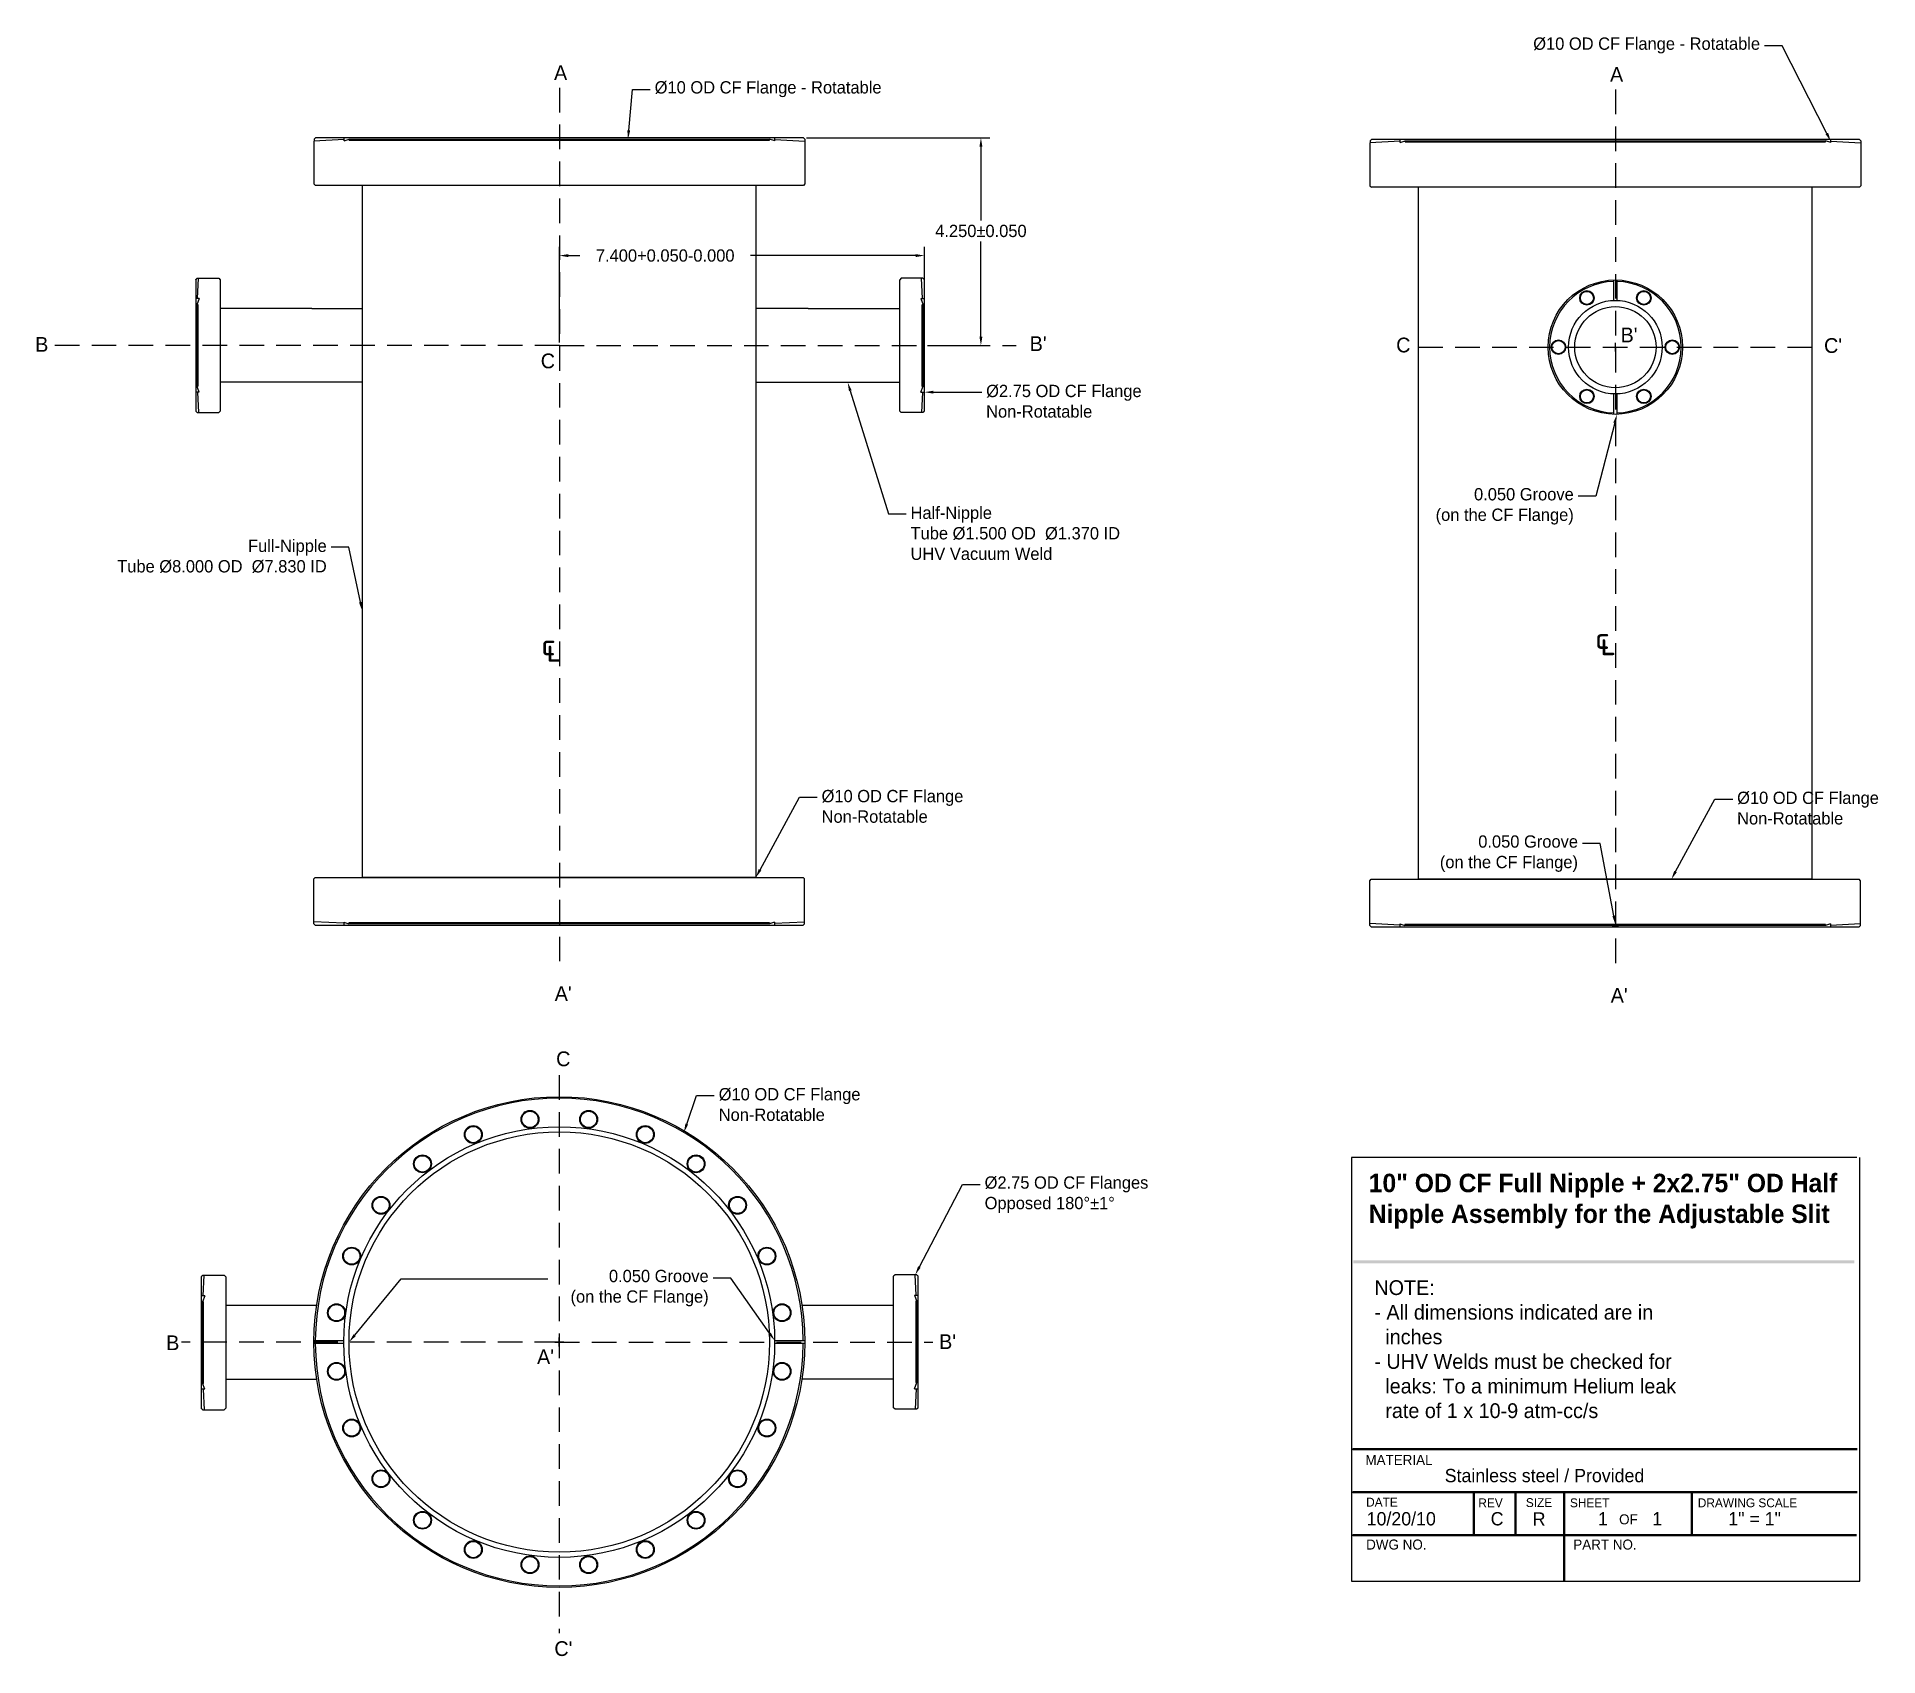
# Model space of a CAD drawing. Header units: inches. Extents: x 56.3 to 93.7, y -4.6 to 28.3.
import ezdxf
from ezdxf import colors
from ezdxf.entities.mleader import LeaderData, LeaderLine
from ezdxf.enums import TextEntityAlignment as Align
from ezdxf.math import Vec2, Vec3

# ---------------------------------------------------------------- set-up
doc = ezdxf.new("R2010")
doc.units = ezdxf.units.IN
doc.header["$MEASUREMENT"] = 0
doc.linetypes.add('DASHED', pattern=[0.75, 0.5, -0.25])
doc.layers.add('BORDER', color=7, linetype='Continuous')
doc.layers.add('D1', color=7, linetype='Continuous')
doc.dimstyles.get("Standard").update_dxf_attribs({"dimtxt": 0.18, "dimasz": 0.18, "dimexe": 0.18, "dimexo": 0.0625, "dimgap": 0.09, "dimtad": 0, "dimtih": 1, "dimtoh": 1, "dimdec": 4, "dimzin": 0, "dimdsep": 46, "dimtxsty": 'Standard', "dimcen": 0.09, "dimadec": 0, "dimazin": 0, "dimtfac": 1, "dimtdec": 4, "dimtofl": 0, "dimtmove": 0, "dimatfit": 3, "dimfxl": 1, "dimtolj": 1, "dimtzin": 0, "dimarcsym": 0})

# ---------------------------------------------------------------- blocks, each defined once
blk = doc.blocks.new('2.75_side')
at = {"color": 7, "linetype": 'Continuous'}
for p, q in [((73.85, 25.988), (73.85, 23.319)), ((73.88, 26.019), (73.909, 26.019)), ((73.888, 25.605), (73.91, 26.019)), ((73.91, 26.019), (74.32, 26.019)), ((74.32, 26.019), (74.35, 25.989)), ((74.35, 25.989), (74.35, 23.319)), ((73.888, 25.604), (73.85, 25.604)), ((73.922, 25.605), (73.876, 25.479)), ((73.876, 23.829), (73.876, 25.479)), ((73.9, 25.479), (73.876, 25.479)), ((73.922, 25.605), (73.888, 25.605)), ((73.9, 23.829), (73.9, 25.479)), ((73.888, 23.703), (73.85, 23.703)), ((73.9, 23.829), (73.876, 23.829)), ((73.922, 23.703), (73.876, 23.829)), ((73.922, 23.703), (73.888, 23.703)), ((73.888, 23.703), (73.91, 23.289)), ((73.88, 23.289), (73.909, 23.289)), ((73.91, 23.289), (74.32, 23.289)), ((74.32, 23.289), (74.35, 23.319))]:
    blk.add_line(p, q, dxfattribs=at)
at = {"color": 2, "linetype": 'Continuous'}
for p, q in [((73.909, 26.016), (73.913, 26.019)), ((73.881, 23.814), (73.897, 23.829))]:
    blk.add_line(p, q, dxfattribs=at)
at = {"color": 0}
for p, q in [((76.21, 25.404), (74.35, 25.404)), ((76.21, 23.904), (74.35, 23.904))]:
    blk.add_line(p, q, dxfattribs=at)
at = {"color": 7, "linetype": 'Continuous'}
for points in [[(73.85, 25.988), (73.86, 25.998), (73.87, 26.008), (73.88, 26.019)], [(73.88, 23.289), (73.87, 23.299), (73.86, 23.309), (73.85, 23.319)]]:
    blk.add_spline(points, degree=3, dxfattribs=at)
blk = doc.blocks.new('10in')
at = {"color": 7, "linetype": 'Continuous'}
for p, q in [((79.76, 27.298), (79.79, 27.328)), ((79.79, 27.328), (79.83, 27.328)), ((79.798, 26.718), (79.83, 27.328)), ((79.83, 27.328), (80.7, 27.328)), ((80.7, 27.328), (80.73, 27.298)), ((79.76, 27.298), (79.76, 17.389)), ((80.73, 27.298), (80.73, 17.388)), ((79.798, 26.718), (79.76, 26.718)), ((79.824, 26.718), (79.786, 26.613)), ((79.786, 18.073), (79.786, 26.613)), ((79.81, 26.613), (79.786, 26.613)), ((79.824, 26.718), (79.798, 26.718)), ((79.81, 18.073), (79.81, 26.613)), ((79.798, 17.969), (79.76, 17.969)), ((79.81, 18.073), (79.786, 18.073)), ((79.824, 17.968), (79.786, 18.073)), ((79.824, 17.968), (79.798, 17.968)), ((79.798, 17.968), (79.83, 17.358)), ((79.79, 17.359), (79.76, 17.389)), ((79.79, 17.359), (79.83, 17.359)), ((79.83, 17.358), (80.7, 17.358)), ((80.7, 17.358), (80.73, 17.388))]:
    blk.add_line(p, q, dxfattribs=at)
blk = doc.blocks.new('2.75')
at = {"color": 7, "linetype": 'Continuous'}
for p, q in [((98.03, 23.05), (98.03, 23.464)), ((98.093, 23.464), (98.093, 23.05)), ((98.03, 20.734), (98.03, 21.149)), ((98.093, 21.149), (98.093, 20.734))]:
    blk.add_line(p, q, dxfattribs=at)
at = {"color": 0}
for p, q in [((97.971, 22.099), (98.151, 22.099)), ((98.061, 22.009), (98.061, 22.189))]:
    blk.add_line(p, q, dxfattribs=at)
at = {"color": 7, "linetype": 'Continuous'}
for centre, radius in [((98.061, 22.099), 1.365), ((97.483, 23.1), 0.147), ((97.483, 23.1), 0.133), ((98.639, 23.1), 0.147), ((98.639, 23.1), 0.133), ((98.061, 22.099), 0.951), ((98.061, 22.099), 0.825), ((96.905, 22.099), 0.147), ((96.905, 22.099), 0.133), ((99.217, 22.099), 0.147), ((99.217, 22.099), 0.133), ((97.483, 21.098), 0.147), ((97.483, 21.098), 0.133), ((98.639, 21.098), 0.147), ((98.639, 21.098), 0.133)]:
    blk.add_circle(centre, radius, dxfattribs=at)
for start, end in [(91.3413, 268.6587), (271.3413, 88.6587)]:
    blk.add_arc((98.061, 22.099), 1.335, start, end, dxfattribs=at)
blk = doc.blocks.new('10.0')
at = {"color": 7, "linetype": 'Continuous'}
for p, q in [((46.986, 12.844), (47.596, 12.844)), ((47.596, 12.781), (46.986, 12.781)), ((56.346, 12.844), (56.956, 12.844)), ((56.956, 12.781), (56.346, 12.781))]:
    blk.add_line(p, q, dxfattribs=at)
at = {"color": 0}
for p, q in [((52.061, 12.812), (51.881, 12.812)), ((51.971, 12.722), (51.971, 12.902))]:
    blk.add_line(p, q, dxfattribs=at)
at = {"color": 7, "linetype": 'Continuous'}
for centre, radius in [((51.971, 12.812), 4.985), ((50.225, 17.029), 0.181), ((51.376, 17.337), 0.181), ((51.376, 17.337), 0.166), ((52.567, 17.337), 0.181), ((52.567, 17.337), 0.166), ((53.718, 17.029), 0.181), ((51.971, 12.812), 4.375), ((51.971, 12.812), 4.27), ((50.225, 17.029), 0.166), ((53.718, 17.029), 0.166), ((49.193, 16.433), 0.181), ((49.193, 16.433), 0.166), ((54.75, 16.433), 0.181), ((54.75, 16.433), 0.166), ((48.35, 15.591), 0.181), ((48.35, 15.591), 0.166), ((55.592, 15.591), 0.181), ((55.592, 15.591), 0.166), ((47.755, 14.559), 0.181), ((47.755, 14.559), 0.166), ((56.188, 14.559), 0.181), ((56.188, 14.559), 0.166), ((47.446, 13.408), 0.181), ((47.446, 13.408), 0.166), ((56.496, 13.408), 0.181), ((56.496, 13.408), 0.166), ((47.446, 12.217), 0.181), ((47.446, 12.217), 0.166), ((56.496, 12.217), 0.181), ((56.496, 12.217), 0.166), ((47.755, 11.066), 0.181), ((47.755, 11.066), 0.166), ((56.188, 11.066), 0.181), ((56.188, 11.066), 0.166), ((48.35, 10.034), 0.181), ((48.35, 10.034), 0.166), ((55.592, 10.034), 0.181), ((55.592, 10.034), 0.166), ((49.193, 9.191), 0.181), ((49.193, 9.191), 0.166), ((54.75, 9.191), 0.181), ((54.75, 9.191), 0.166), ((50.225, 8.596), 0.181), ((50.225, 8.596), 0.166), ((53.718, 8.596), 0.181), ((53.718, 8.596), 0.166), ((51.376, 8.287), 0.181), ((51.376, 8.287), 0.166), ((52.567, 8.287), 0.181), ((52.567, 8.287), 0.166)]:
    blk.add_circle(centre, radius, dxfattribs=at)
for start, end in [(0.3614, 179.6386), (180.3614, 359.6386)]:
    blk.add_arc((51.971, 12.812), 4.955, start, end, dxfattribs=at)
blk = doc.blocks.new('*D31')
at = {"color": 0, "lineweight": -2}
for p, q in [((71.916, 26.215), (75.64, 26.215)), ((75.46, 26.035), (75.46, 24.535)), ((75.46, 22.174), (75.46, 24.105)), ((74.375, 21.994), (75.64, 21.994))]:
    blk.add_line(p, q, dxfattribs=at)
at = {"color": 0}
for points in [[(75.43, 26.035), (75.49, 26.035), (75.46, 26.215)], [(75.43, 22.174), (75.49, 22.174), (75.46, 21.994)]]:
    blk.add_solid(points, dxfattribs=at)
at = {"layer": 'DEFPOINTS', "color": 0}
for p in [(71.853, 26.215), (75.46, 26.215), (74.313, 21.994)]:
    blk.add_point(p, dxfattribs=at)
at = {"color": 0, "insert": (75.46, 24.32), "char_height": 0.18, "attachment_point": 5}
blk.add_mtext('\\A1;{\\H1.3889x;4.250%%P0.050}', dxfattribs=at)
blk = doc.blocks.new('*D32')
at = {"color": 0, "lineweight": -2}
for p, q in [((66.898, 22.057), (66.898, 24)), ((74.313, 22.057), (74.313, 24)), ((67.078, 23.82), (67.311, 23.82)), ((74.133, 23.82), (70.782, 23.82))]:
    blk.add_line(p, q, dxfattribs=at)
at = {"color": 0}
for points in [[(67.078, 23.85), (67.078, 23.79), (66.898, 23.82)], [(74.133, 23.85), (74.133, 23.79), (74.313, 23.82)]]:
    blk.add_solid(points, dxfattribs=at)
at = {"layer": 'DEFPOINTS', "color": 0}
for p in [(74.313, 23.82), (66.898, 21.994), (74.313, 21.994)]:
    blk.add_point(p, dxfattribs=at)
at = {"color": 0, "insert": (69.047, 23.82), "char_height": 0.18, "attachment_point": 5}
blk.add_mtext('\\A1;{\\H1.3889x;7.400+0.050-0.000}', dxfattribs=at)

msp = doc.modelspace()

# ---------------------------------------------------------------- linework, layer by layer
at = {"color": 0, "linetype": 'DASHED'}
for p, q in [((66.89828, 27.23079), (66.89828, 9.23079)), ((88.3478, 27.1954), (88.3478, 9.1954)), ((66.89828, 21.99435), (56.64782, 21.99435)), ((66.89828, 21.99435), (76.17812, 21.99435)), ((84.34321, 21.95967), (92.33664, 21.95967)), ((66.89554, 7.16669), (66.89554, -4.16908)), ((66.89554, 1.74415), (59.22124, 1.74415)), ((66.80554, 1.74415), (74.48537, 1.74415))]:
    msp.add_line(p, q, dxfattribs=at)
at = {"color": 0}
for p, q in [((62.89369, 25.24435), (62.89369, 11.18155)), ((70.88711, 25.24435), (70.88711, 11.18155)), ((84.34321, 25.20896), (84.34321, 11.14616)), ((92.33664, 25.20896), (92.33664, 11.14616)), ((70.88711, 11.18155), (62.89369, 11.18155)), ((92.33664, 11.14616), (84.34321, 11.14616)), ((88.2978, 10.17878), (88.2978, 10.22878)), ((88.2978, 10.22878), (88.3978, 10.22878)), ((88.3978, 10.17878), (88.2978, 10.17878)), ((88.3478, 10.17878), (88.3478, 10.22878)), ((88.3478, 10.22878), (88.3978, 10.22878)), ((88.3978, 10.22878), (88.3978, 10.17878)), ((93.24932, 5.49686), (82.98628, 5.49686)), ((82.98628, 5.49686), (82.98628, -3.11185)), ((93.24932, 5.49686), (82.98628, 5.49686)), ((82.98628, 5.49686), (82.98628, -3.11185)), ((93.31015, -3.11185), (93.31015, 5.49686)), ((93.31015, -3.11185), (93.31015, 5.49686)), ((82.98628, -3.11185), (93.31015, -3.11185)), ((82.98628, -3.11185), (93.31015, -3.11185))]:
    msp.add_line(p, q, dxfattribs=at)
for p, q in [((70.88711, 25.24435), (70.88711, 22.74435)), ((92.33664, 25.20896), (92.33664, 22.70896)), ((61.87049, 22.74546), (62.89369, 22.74546)), ((62.89369, 22.74546), (62.89369, 21.24546)), ((71.95279, 22.74547), (70.88711, 22.74547)), ((70.88711, 22.74547), (70.88711, 21.24547)), ((62.89369, 21.24546), (61.87049, 21.24546)), ((70.88711, 21.24547), (71.95279, 21.24547))]:
    msp.add_line(p, q)
at = {"layer": 'BORDER'}
for p, q in [((83.00802, -0.43451), (93.26133, -0.43451)), ((83.00802, -0.43451), (93.26133, -0.43451)), ((83.00802, -1.30796), (93.26133, -1.30796)), ((83.00802, -1.30796), (93.26133, -1.30796)), ((85.47055, -2.18141), (85.47055, -1.30796)), ((85.47055, -2.18141), (85.47055, -1.30796)), ((86.31939, -1.30796), (86.31939, -2.18141)), ((86.31939, -1.30796), (86.31939, -2.18141)), ((87.30616, -3.11185), (87.30616, -1.30796)), ((87.30616, -3.11185), (87.30616, -1.30796)), ((89.90068, -1.30796), (89.90068, -2.18141)), ((89.90068, -1.30796), (89.90068, -2.18141)), ((83.00802, -2.18141), (93.24771, -2.18141)), ((83.00802, -2.18141), (93.24771, -2.18141))]:
    msp.add_line(p, q, dxfattribs=at)
at = {"layer": 'BORDER', "const_width": 0.045}
for points in [[(83.00802, -0.43451), (93.26133, -0.43451)], [(83.00802, -0.43451), (93.26133, -0.43451)], [(93.26133, -1.30796), (83.00802, -1.30796)], [(93.26133, -1.30796), (83.00802, -1.30796)], [(85.47055, -1.30796), (85.47055, -2.18141)], [(85.47055, -1.30796), (85.47055, -2.18141)], [(86.31939, -1.30796), (86.31939, -2.18141)], [(86.31939, -1.30796), (86.31939, -2.18141)], [(87.30616, -1.30796), (87.30616, -3.11185)], [(87.30616, -1.30796), (87.30616, -3.11185)], [(89.90068, -1.30796), (89.90068, -2.18141)], [(89.90068, -1.30796), (89.90068, -2.18141)], [(93.24771, -2.18141), (83.00802, -2.18141)], [(93.24771, -2.18141), (83.00802, -2.18141)]]:
    msp.add_lwpolyline(points, dxfattribs=at)
at = {"layer": 'BORDER'}
msp.add_trace([(93.20116, 3.34534), (93.20116, 3.40357), (83.02546, 3.34534), (83.02546, 3.40357)], dxfattribs=at)
msp.add_trace([(93.20116, 3.34534), (93.20116, 3.40357), (83.02546, 3.34534), (83.02546, 3.40357)], dxfattribs=at)

# ---------------------------------------------------------------- block references
at = {"color": 5}
for p, rotation in [((44.55478, 105.97524), 270), ((66.00431, 105.93985), 270), ((89.23555, -69.54592), 90), ((110.68507, -69.58131), 90)]:
    msp.add_blockref('10in', p, dxfattribs=dict(at, rotation=rotation))
for p in [(-14.33928, -2.6584), (-14.2291, -22.91936)]:
    msp.add_blockref('2.75_side', p)
at = {"rotation": 180}
for p in [(148.16256, 46.64933), (148.03516, 26.39959)]:
    msp.add_blockref('2.75_side', p, dxfattribs=at)
at = {"color": 0}
for name, p in [('2.75', (-9.71384, -0.13942)), ('10.0', (14.92419, -11.06811))]:
    msp.add_blockref(name, p, dxfattribs=at)

# ---------------------------------------------------------------- texts
at = {"color": 5, "attachment_point": 1}
for s, insert, char_height, width in [('A', (66.78875, 27.68692), 0.3, 0.0873232), ('A', (88.23828, 27.65153), 0.3, 0.0873232), ('B', (56.25055, 22.16621), 0.3, 0.0873232), ("B'", (76.45034, 22.18103), 0.3, 0.0873232), ('C', (83.89501, 22.15338), 0.3, 0.0873232), ("B'", (88.45276, 22.35735), 0.3, 0.0873232), ("C'", (92.58553, 22.14203), 0.3, 0.0873232), ('C', (66.5192, 21.83005), 0.3, 0.0873232), ('{\\fISOCPEUR|b0|i0|c0|p34;℄}', (87.93058, 16.25119), 0.5, 0.2424896), ('{\\fISOCPEUR|b0|i0|c0|p34;℄}', (66.52272, 16.11852), 0.5, 0.2424896), ("A'", (66.80277, 8.97497), 0.3, 0.0873232), ("A'", (88.2523, 8.93958), 0.3, 0.0873232), ('C', (66.83177, 7.64909), 0.3, 0.0873232), ('B', (58.91131, 1.87907), 0.3, 0.0873232), ("B'", (74.61059, 1.90213), 0.3, 0.0873232), ("C'", (66.79574, -4.33487), 0.3, 0.0873232)]:
    msp.add_mtext(s, dxfattribs=dict(at, insert=insert, char_height=char_height, width=width))
at = {"color": 0, "attachment_point": 1}
for s, insert, char_height, width in [('{\\fVijaya|b1|i0|c0|p34;10" OD CF Full Nipple + 2x2.75" OD Half Nipple Assembly for the Adjustable Slit}', (83.33708, 5.16386), 0.375, 9.8833874), ('{\\fVijaya|b1|i0|c0|p34;10" OD CF Full Nipple + 2x2.75" OD Half Nipple Assembly for the Adjustable Slit}', (83.33708, 5.16386), 0.375, 9.8833874), ('NOTE: \\P- All dimensions indicated are in^J  inches\\P- UHV Welds must be checked for^J  leaks: To a minimum Helium leak^J  rate of 1 x 10-9 atm-cc/s', (83.45137, 2.99991), 0.3, 9.3407257), ('NOTE: \\P- All dimensions indicated are in^J  inches\\P- UHV Welds must be checked for^J  leaks: To a minimum Helium leak^J  rate of 1 x 10-9 atm-cc/s', (83.45137, 2.99991), 0.3, 9.3407257)]:
    msp.add_mtext(s, dxfattribs=dict(at, insert=insert, char_height=char_height, width=width))
at = {"color": 5, "linetype": 'DASHED', "insert": (66.4436, 1.59486), "char_height": 0.3, "width": 0.0873232, "attachment_point": 1}
msp.add_mtext("A'", dxfattribs=at)
at = {"layer": 'BORDER'}
for s, height, p in [('MATERIAL', 0.203805, (83.27006, -0.75346)), ('MATERIAL', 0.203805, (83.27006, -0.75346)), ('DATE', 0.18, (83.28462, -1.59911)), ('DATE', 0.18, (83.28462, -1.59911)), ('REV', 0.18, (85.56353, -1.61367)), ('REV', 0.18, (85.56353, -1.61367)), ('SHEET', 0.18, (87.42445, -1.61293)), ('SHEET', 0.18, (87.42445, -1.61293)), ('DRAWING SCALE', 0.18, (90.02125, -1.61293)), ('DRAWING SCALE', 0.18, (90.02125, -1.61293)), ('OF', 0.203805, (88.42265, -1.96039)), ('OF', 0.203805, (88.42265, -1.96039)), ('DWG NO.', 0.203805, (83.28462, -2.47256)), ('DWG NO.', 0.203805, (83.28462, -2.47256)), ('PART NO.', 0.203805, (87.49214, -2.47256)), ('PART NO.', 0.203805, (87.49214, -2.47256))]:
    msp.add_text(s, height=height, dxfattribs=at).set_placement(p)
msp.add_text('SIZE', height=0.18, dxfattribs=at).set_placement((86.79607, -1.60843), align=Align.CENTER)
msp.add_text('SIZE', height=0.18, dxfattribs=at).set_placement((86.79607, -1.60843), align=Align.CENTER)
at = {"layer": 'D1'}
for s, p in [('Stainless steel', (84.88053, -1.1036)), ('Stainless steel / Provided', (84.88053, -1.1036)), ('10/20/10', (83.29502, -1.9815)), ('C', (85.81447, -1.9815)), ('1', (87.99448, -1.9815)), ('1', (87.99448, -1.9815)), ('1', (89.09698, -1.9815)), ('1', (89.09698, -1.9815)), ('1" = 1"', (90.64026, -1.9815)), ('1" = 1"', (90.64026, -1.9815))]:
    msp.add_text(s, height=0.27, dxfattribs=at).set_placement(p)
msp.add_text('R', height=0.27, dxfattribs=at).set_placement((86.79787, -1.98649), align=Align.CENTER)
msp.add_text('R', height=0.27, dxfattribs=at).set_placement((86.79787, -1.98649), align=Align.CENTER)

# ---------------------------------------------------------------- dimensions: what is measured, and where the dimension line sits
at = {"color": 5}
dim = msp.add_linear_dim(base=(75.46023, 26.21515), p1=(74.31279, 21.99435), p2=(71.85318, 26.21515), angle=90, text='{\\H1.3889x;4.250%%P0.050}', dimstyle='Standard', dxfattribs=at)
dim.commit()
dim.dimension.update_dxf_attribs({"geometry": '*D31', "text_midpoint": (75.46023, 24.31975), "dimtype": 160})
dim = msp.add_linear_dim(base=(74.31279, 23.81972), p1=(66.89828, 21.99435), p2=(74.31279, 21.99435), text='{\\H1.3889x;7.400+0.050-0.000}', dimstyle='Standard', dxfattribs=at)
dim.commit()
dim.dimension.update_dxf_attribs({"geometry": '*D32', "text_midpoint": (69.04661, 23.81972), "dimtype": 160})

# ---------------------------------------------------------------- leaders
ml = msp.add_multileader_mtext('Standard', dxfattribs=at)
ml.set_content('%%C10 OD CF Flange - Rotatable', color=5)
ml.set_leader_properties()
ml.build(insert=Vec2(0, 0))
ml.multileader.update_dxf_attribs({"dogleg_length": 0.36, "arrow_head_size": 0.18})
ctx = ml.context
ctx.base_point, ctx.char_height, ctx.arrow_head_size, ctx.landing_gap_size, ctx.plane_origin = Vec3(84.65464, 28.08565), 0.25, 0.18, 0.09, Vec3(92.7228, 26.14171)
ctx.text_align_type = 2
notes = []
notes.append((ctx, [(1, (1, 1, 0), (91.7363, 28.08565), (-1, 0), 0.36, [(0, [(92.7228, 26.14171)], 0, [])])]))
ctx.mtext.insert, ctx.mtext.alignment, ctx.mtext.flow_direction = Vec3(91.2863, 28.25232), 3, 5
ml = msp.add_multileader_mtext('Standard', dxfattribs=at)
ml.set_content('%%C10 OD CF Flange - Rotatable', color=5)
ml.set_leader_properties()
ml.build(insert=Vec2(0, 0))
ml.multileader.update_dxf_attribs({"dogleg_length": 0.36, "arrow_head_size": 0.18})
ctx = ml.context
ctx.base_point, ctx.char_height, ctx.arrow_head_size, ctx.landing_gap_size, ctx.plane_origin = Vec3(68.74345, 27.19731), 0.25, 0.18, 0.09, Vec3(71.88318, 26.18515)
notes.append((ctx, [(0, (1, 1, 0), (68.38345, 27.19731), (1, 0), 0.36, [(0, [(68.29081, 26.18515)], 0, [])])]))
ctx.mtext.insert, ctx.mtext.flow_direction = Vec3(68.83345, 27.36398), 5
ml = msp.add_multileader_mtext('Standard', dxfattribs=at)
ml.set_content('Half-Nipple\\PTube %%C1.500 OD  %%C1.370 ID\\PUHV Vacuum Weld', color=5)
ml.set_leader_properties()
ml.build(insert=Vec2(0, 0))
ml.multileader.update_dxf_attribs({"dogleg_length": 0.36, "arrow_head_size": 0.18})
ctx = ml.context
ctx.base_point, ctx.char_height, ctx.arrow_head_size, ctx.landing_gap_size, ctx.plane_origin = Vec3(73.94045, 18.57004), 0.25, 0.18, 0.09, Vec3(72.25103, 21.24547)
notes.append((ctx, [(0, (1, 1, 0), (73.58045, 18.57004), (1, 0), 0.36, [(0, [(72.75417, 21.24547)], 0, [])])]))
ctx.mtext.insert, ctx.mtext.flow_direction = Vec3(74.03045, 18.72004), 5
ml = msp.add_multileader_mtext('Standard', dxfattribs=at)
ml.set_content('%%C2.75 OD CF Flange \\PNon-Rotatable', color=5)
ml.set_leader_properties()
ml.build(insert=Vec2(0, 0))
ml.multileader.update_dxf_attribs({"dogleg_length": 0.36, "arrow_head_size": 0.18})
ctx = ml.context
ctx.base_point, ctx.char_height, ctx.arrow_head_size, ctx.landing_gap_size, ctx.plane_origin = Vec3(75.47589, 21.04498), 0.25, 0.18, 0.09, Vec3(74.31279, 21.04498)
notes.append((ctx, [(0, (1, 1, 0), (75.11589, 21.04498), (1, 0), 0.36, [(0, [(74.31279, 21.04498)], 0, [])])]))
ctx.mtext.insert, ctx.mtext.flow_direction = Vec3(75.56589, 21.19498), 5
ml = msp.add_multileader_mtext('Standard', dxfattribs=at)
ml.set_content('0.050 Groove\\P(on the CF Flange)', color=5)
ml.set_leader_properties()
ml.build(insert=Vec2(0, 0))
ml.multileader.update_dxf_attribs({"dogleg_length": 0.36, "arrow_head_size": 0.18})
ctx = ml.context
ctx.base_point, ctx.char_height, ctx.arrow_head_size, ctx.landing_gap_size, ctx.plane_origin = Vec3(83.28689, 18.9295), 0.25, 0.18, 0.09, Vec3(88.26226, 17.28542)
ctx.text_align_type = 2
notes.append((ctx, [(0, (1, 1, 0), (87.95189, 18.9295), (-1, 0), 0.36, [(0, [(88.37872, 20.59503)], 0, [])])]))
ctx.mtext.insert, ctx.mtext.alignment, ctx.mtext.flow_direction = Vec3(87.50189, 19.09617), 3, 5
at = {"color": 0}
ml = msp.add_multileader_mtext('Standard', dxfattribs=at)
ml.set_content('{\\C5;Full-Nipple\\PTube %%C8.000 OD  %%C7.830 ID}')
ml.set_leader_properties()
ml.build(insert=Vec2(0, 0))
ml.multileader.update_dxf_attribs({"dogleg_length": 0.36, "arrow_head_size": 0.18})
ctx = ml.context
ctx.base_point, ctx.char_height, ctx.arrow_head_size, ctx.landing_gap_size, ctx.plane_origin = Vec3(56.49832, 17.89878), 0.25, 0.18, 0.09, Vec3(62.89369, 16.59995)
ctx.text_align_type = 2
notes.append((ctx, [(0, (1, 1, 0), (62.62165, 17.89878), (-1, 0), 0.36, [(0, [(62.89369, 16.59995)], 0, [])])]))
ctx.mtext.insert, ctx.mtext.alignment, ctx.mtext.flow_direction = Vec3(62.17165, 18.04878), 3, 5
at = {"color": 5}
ml = msp.add_multileader_mtext('Standard', dxfattribs=at)
ml.set_content('%%C10 OD CF Flange\\PNon-Rotatable', color=5)
ml.set_leader_properties()
ml.build(insert=Vec2(0, 0))
ml.multileader.update_dxf_attribs({"dogleg_length": 0.36, "arrow_head_size": 0.18})
ctx = ml.context
ctx.base_point, ctx.char_height, ctx.arrow_head_size, ctx.landing_gap_size, ctx.plane_origin = Vec3(72.13362, 12.81289), 0.25, 0.18, 0.09, Vec3(70.88711, 11.18155)
notes.append((ctx, [(0, (1, 1, 0), (71.77362, 12.81289), (1, 0), 0.36, [(0, [(70.88711, 11.18155)], 0, [])])]))
ctx.mtext.insert, ctx.mtext.flow_direction = Vec3(72.22362, 12.96289), 5
ml = msp.add_multileader_mtext('Standard', dxfattribs=at)
ml.set_content('%%C10 OD CF Flange\\PNon-Rotatable', color=5)
ml.set_leader_properties()
ml.build(insert=Vec2(0, 0))
ml.multileader.update_dxf_attribs({"dogleg_length": 0.36, "arrow_head_size": 0.18})
ctx = ml.context
ctx.base_point, ctx.char_height, ctx.arrow_head_size, ctx.landing_gap_size, ctx.plane_origin = Vec3(90.72991, 12.7775), 0.25, 0.18, 0.09, Vec3(89.48341, 11.14616)
notes.append((ctx, [(0, (1, 1, 0), (90.36991, 12.7775), (1, 0), 0.36, [(0, [(89.48341, 11.14616)], 0, [])])]))
ctx.mtext.insert, ctx.mtext.flow_direction = Vec3(90.81991, 12.9275), 5
ml = msp.add_multileader_mtext('Standard', dxfattribs=at)
ml.set_content('0.050 Groove\\P(on the CF Flange)', color=5)
ml.set_leader_properties()
ml.build(insert=Vec2(0, 0))
ml.multileader.update_dxf_attribs({"dogleg_length": 0.36, "arrow_head_size": 0.18})
ctx = ml.context
ctx.base_point, ctx.char_height, ctx.arrow_head_size, ctx.landing_gap_size, ctx.plane_origin = Vec3(83.37243, 11.87287), 0.25, 0.18, 0.09, Vec3(88.3478, 10.22878)
ctx.text_align_type = 2
notes.append((ctx, [(0, (1, 1, 0), (88.03743, 11.87287), (-1, 0), 0.36, [(0, [(88.3478, 10.22878)], 0, [])])]))
ctx.mtext.insert, ctx.mtext.alignment, ctx.mtext.flow_direction = Vec3(87.58743, 12.03953), 3, 5
ml = msp.add_multileader_mtext('Standard', dxfattribs=at)
ml.set_content('%%C10 OD CF Flange\\PNon-Rotatable', color=5)
ml.set_leader_properties()
ml.build(insert=Vec2(0, 0))
ml.multileader.update_dxf_attribs({"dogleg_length": 0.36, "arrow_head_size": 0.18})
ctx = ml.context
ctx.base_point, ctx.char_height, ctx.arrow_head_size, ctx.landing_gap_size, ctx.plane_origin = Vec3(70.04395, 6.75474), 0.25, 0.18, 0.09, Vec3(69.42745, 6.00343)
notes.append((ctx, [(0, (1, 1, 0), (69.68395, 6.75474), (1, 0), 0.36, [(0, [(69.42745, 6.00343)], 0, [])])]))
ctx.mtext.insert, ctx.mtext.flow_direction = Vec3(70.13395, 6.90474), 5
ml = msp.add_multileader_mtext('Standard', dxfattribs=at)
ml.set_content('%%C2.75 OD CF Flanges \\POpposed 180%%D%%P1%%D', color=5)
ml.set_leader_properties()
ml.build(insert=Vec2(0, 0))
ml.multileader.update_dxf_attribs({"dogleg_length": 0.36, "arrow_head_size": 0.18})
ctx = ml.context
ctx.base_point, ctx.char_height, ctx.arrow_head_size, ctx.landing_gap_size, ctx.plane_origin = Vec3(75.44523, 4.94349), 0.25, 0.18, 0.09, Vec3(74.28213, 4.94349)
notes.append((ctx, [(0, (1, 1, 0), (75.08523, 4.94349), (1, 0), 0.36, [(0, [(74.12564, 3.11073)], 0, [])])]))
ctx.mtext.insert, ctx.mtext.flow_direction = Vec3(75.53523, 5.11015), 5
ml = msp.add_multileader_mtext('Standard', dxfattribs=at)
ml.set_content('', color=5)
ml.set_leader_properties()
ml.build(insert=Vec2(0, 0))
ml.multileader.update_dxf_attribs({"dogleg_length": 0.36, "arrow_head_size": 0.18})
ctx = ml.context
ctx.base_point, ctx.char_height, ctx.arrow_head_size, ctx.landing_gap_size, ctx.plane_origin = Vec3(66.66349, 3.02633), 0.18, 0.18, 0.09, Vec3(62.62554, 1.74415)
notes.append((ctx, [(0, (1, 1, 0), (63.6832, 3.02633), (1, 0), 2.9803, [(0, [(62.62554, 1.74415)], 0, [])])]))
ctx.mtext.insert, ctx.mtext.flow_direction = Vec3(66.75349, 3.11633), 5
ml = msp.add_multileader_mtext('Standard', dxfattribs=at)
ml.set_content('0.050 Groove\\P(on the CF Flange)', color=5)
ml.set_leader_properties()
ml.build(insert=Vec2(0, 0))
ml.multileader.update_dxf_attribs({"dogleg_length": 0.36, "arrow_head_size": 0.18})
ctx = ml.context
ctx.base_point, ctx.char_height, ctx.arrow_head_size, ctx.landing_gap_size, ctx.plane_origin = Vec3(65.71482, 3.0442), 0.25, 0.18, 0.09, Vec3(70.70141, 1.83415)
ctx.text_align_type = 2
notes.append((ctx, [(0, (1, 1, 0), (70.37982, 3.0442), (-1, 0), 0.36, [(0, [(71.27043, 1.7754)], 0, [])])]))
ctx.mtext.insert, ctx.mtext.alignment, ctx.mtext.flow_direction = Vec3(69.92982, 3.21087), 3, 5
for ctx, leaders in notes:
    for number, flags, end, landing, length, lines in leaders:
        leader = LeaderData()
        leader.index, (leader.has_last_leader_line, leader.has_dogleg_vector, leader.attachment_direction) = number, flags
        leader.last_leader_point, leader.dogleg_vector, leader.dogleg_length = Vec3(end), Vec3(landing), length
        for number, points, colour, breaks in lines:
            line = LeaderLine()
            line.index, line.vertices, line.color, line.breaks = number, Vec3.list(points), colors.encode_raw_color(colour), breaks
            leader.lines.append(line)
        ctx.leaders.append(leader)

doc.saveas('drawing.dxf')
